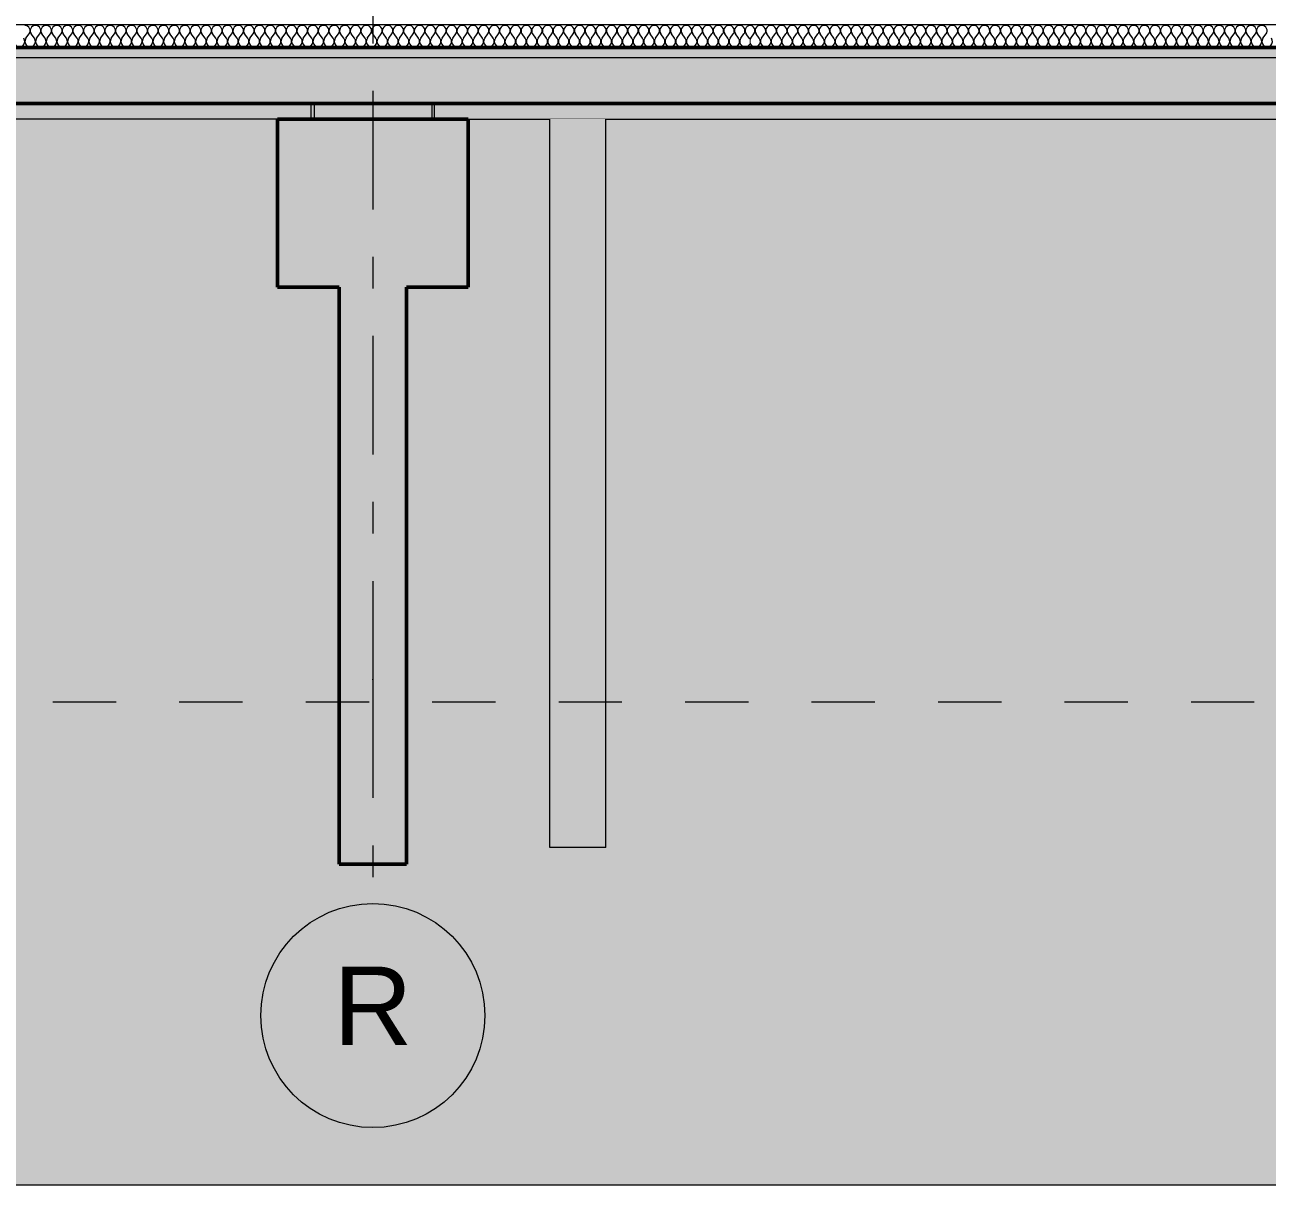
# Model space of a CAD drawing. Header units: millimetres. Extents: x -48147 to 1428745, y -495156 to 18123.
# Drawn here: x 1401764 to 1407309, y -495156 to -489978 of the extents above; entities that cross this region are included whole.
import ezdxf
from ezdxf.enums import TextEntityAlignment as Align

# ---------------------------------------------------------------- set-up
doc = ezdxf.new("R2010")
doc.units = ezdxf.units.MM
doc.header["$MEASUREMENT"] = 0
for name, pattern in [('Dashed', [2822.222233, 1411.111116, -1411.111116]), ('Double Dashed', [1093.611073, 529.166651, -211.666656, 141.111112, -211.666656]), ('Wipeout_Contour', [1000, 0, -1000])]:
    doc.linetypes.add(name, pattern=pattern)
for name, color, linetype, lineweight, true_color in [('0_Pen_No__105', 7, 'Continuous', 15, 0xa6a6a6), ('A-230-M_FLOOR.IFC Import_Pen_No__109', 7, 'Continuous', 15, 0xa6a6a6), ('A-230-M_FLOOR.IFC Import_Pen_No__29', 7, 'Continuous', 50, 0x2a2a2a), ('New_A-15-MG_Structural_Grid_Phase_2_Pen_No__222', 7, 'Continuous', 13, 0x65af33), ('New_A-20-M_Floor_Slab_Pen_No__107', 7, 'Continuous', 15, 0xa6a6a6), ('New_A-20-M_Floor_Slab_Pen_No__162', 7, 'Continuous', 0, 0xe47200), ('S-160-M_FOUND.IFC Import_Pen_No__104', 7, 'Continuous', 15, 0xa6a6a6), ('S-160-M_FOUND.IFC Import_Pen_No__24', 7, 'Continuous', 50, 0x2a2a2a)]:
    doc.layers.add(name, color=color, linetype=linetype, lineweight=lineweight, true_color=true_color)
for name, color, linetype in [('A-230-M_FLOOR.IFC Import', 7, 'Continuous'), ('New_A-15-MG_Structural_Grid_Phase_2', 7, 'Continuous'), ('New_A-20-M_Floor_Slab', 7, 'Continuous'), ('S-160-M_FOUND.IFC Import', 7, 'Continuous'), ('S-280-M_COLUMN.IFC Import', 7, 'Continuous'), ('S-280-M_STRUCT_FRAME.IFC Import', 7, 'Continuous')]:
    doc.layers.add(name, color=color, linetype=linetype)
for name, color, linetype, lineweight in [('A-95-P_Drawing_Pen_No__1', 7, 'Continuous', 13), ('A-95-P_Drawing_Pen_No__84', 8, 'Continuous', 20), ('New_A-20-M_Floor_Slab_Pen_No__1', 7, 'Continuous', 13), ('S-160-M_FOUND.IFC Import_Pen_No__1', 7, 'Continuous', 13), ('S-160-M_FOUND.IFC Import_Pen_No__4', 7, 'Continuous', 20), ('S-280-M_COLUMN.IFC Import_Pen_No__88', 8, 'Continuous', 20), ('S-280-M_STRUCT_FRAME.IFC Import_Pen_No__4', 7, 'Continuous', 20), ('S-280-M_STRUCT_FRAME.IFC Import_Pen_No__90', 8, 'Continuous', 20)]:
    doc.layers.add(name, color=color, linetype=linetype, lineweight=lineweight)
doc.styles.add('GENERATED_STYLE_2', font='')
doc.styles.get('GENERATED_STYLE_2').set_extended_font_data('Swis721 BT')
pattern_1 = [(0, (1341556.5, -489898.95), (0, 779.423), [48.75, -401.25]), (0, (1341781.5, -489509.24), (0, 779.423), [48.75, -401.25]), (60, (1341556.5, -489898.95), (-675, 389.7114), [48.75, -401.25]), (60, (1342006.5, -489898.95), (-675, 389.7114), [48.75, -401.25]), (120, (1341605.3, -489898.95), (675, 389.7114), [48.75, -401.25]), (120, (1342055.3, -489898.95), (675, 389.7114), [48.75, -401.25]), (0, (1341556.51, -489823.95), (0, 150), [0, -150, 0, -225]), (45, (1341631.51, -489823.95), (-106.06602, 106.06602), [0, -112.5, 0, -187.5])]

# ---------------------------------------------------------------- blocks, each defined once
blk = doc.blocks.new('*X326', base_point=(1341556.5, -489899))
at = {"layer": 'New_A-20-M_Floor_Slab_Pen_No__107', "linetype": 'Continuous'}
for p, q in [((1405003.8, -490038), (1405018.1, -490018.9)), ((1405041.9, -490038), (1405027.6, -490018.9)), ((1405051.4, -490038), (1405065.7, -490018.9)), ((1405089.5, -490038), (1405075.2, -490018.9)), ((1405099, -490038), (1405113.3, -490018.9)), ((1405137.1, -490038), (1405122.9, -490018.9)), ((1405146.7, -490038), (1405160.9, -490018.9)), ((1405184.8, -490038), (1405170.5, -490018.9)), ((1405194.3, -490038), (1405208.6, -490018.9)), ((1405232.4, -490038), (1405218.1, -490018.9)), ((1405241.9, -490038), (1405256.2, -490018.9)), ((1405280, -490038), (1405265.7, -490018.9)), ((1405289.5, -490038), (1405303.8, -490018.9)), ((1405327.6, -490038), (1405313.3, -490018.9)), ((1405337.1, -490038), (1405351.4, -490018.9)), ((1405375.2, -490038), (1405360.9, -490018.9)), ((1405384.8, -490038), (1405399, -490018.9)), ((1405422.9, -490038), (1405408.6, -490018.9)), ((1405432.4, -490038), (1405446.7, -490018.9)), ((1405470.5, -490038), (1405456.2, -490018.9)), ((1405480, -490038), (1405494.3, -490018.9)), ((1405518.1, -490038), (1405503.8, -490018.9)), ((1405527.6, -490038), (1405541.9, -490018.9)), ((1405565.7, -490038), (1405551.4, -490018.9)), ((1405575.2, -490038), (1405589.5, -490018.9)), ((1405613.3, -490038), (1405599, -490018.9)), ((1405622.9, -490038), (1405637.1, -490018.9)), ((1405660.9, -490038), (1405646.7, -490018.9)), ((1405670.5, -490038), (1405684.8, -490018.9)), ((1405708.6, -490038), (1405694.3, -490018.9)), ((1405718.1, -490038), (1405732.4, -490018.9)), ((1405756.2, -490038), (1405741.9, -490018.9)), ((1405765.7, -490038), (1405780, -490018.9)), ((1405803.8, -490038), (1405789.5, -490018.9)), ((1405813.3, -490038), (1405827.6, -490018.9)), ((1405851.4, -490038), (1405837.1, -490018.9)), ((1405860.9, -490038), (1405875.2, -490018.9)), ((1405899, -490038), (1405884.8, -490018.9)), ((1405908.6, -490038), (1405922.9, -490018.9)), ((1405946.7, -490038), (1405932.4, -490018.9)), ((1405956.2, -490038), (1405970.5, -490018.9)), ((1405994.3, -490038), (1405980, -490018.9)), ((1406003.8, -490038), (1406018.1, -490018.9)), ((1406041.9, -490038), (1406027.6, -490018.9)), ((1406051.4, -490038), (1406065.7, -490018.9)), ((1406089.5, -490038), (1406075.2, -490018.9)), ((1406099, -490038), (1406113.3, -490018.9)), ((1406137.1, -490038), (1406122.9, -490018.9)), ((1406146.7, -490038), (1406160.9, -490018.9)), ((1406184.8, -490038), (1406170.5, -490018.9)), ((1406194.3, -490038), (1406208.6, -490018.9)), ((1406232.4, -490038), (1406218.1, -490018.9)), ((1406241.9, -490038), (1406256.2, -490018.9)), ((1406280, -490038), (1406265.7, -490018.9)), ((1406289.5, -490038), (1406303.8, -490018.9)), ((1406327.6, -490038), (1406313.3, -490018.9)), ((1406337.1, -490038), (1406351.4, -490018.9)), ((1406375.2, -490038), (1406360.9, -490018.9)), ((1406384.8, -490038), (1406399, -490018.9)), ((1406422.9, -490038), (1406408.6, -490018.9)), ((1406432.4, -490038), (1406446.7, -490018.9)), ((1406470.5, -490038), (1406456.2, -490018.9)), ((1406480, -490038), (1406494.3, -490018.9)), ((1406518.1, -490038), (1406503.8, -490018.9)), ((1406527.6, -490038), (1406541.9, -490018.9)), ((1406565.7, -490038), (1406551.4, -490018.9)), ((1406575.2, -490038), (1406589.5, -490018.9)), ((1406613.3, -490038), (1406599, -490018.9)), ((1406622.9, -490038), (1406637.1, -490018.9)), ((1406660.9, -490038), (1406646.7, -490018.9)), ((1406670.5, -490038), (1406684.8, -490018.9)), ((1406708.6, -490038), (1406694.3, -490018.9)), ((1406718.1, -490038), (1406732.4, -490018.9)), ((1406756.2, -490038), (1406741.9, -490018.9)), ((1406765.7, -490038), (1406780, -490018.9)), ((1406803.8, -490038), (1406789.5, -490018.9)), ((1406813.3, -490038), (1406827.6, -490018.9)), ((1406851.4, -490038), (1406837.1, -490018.9)), ((1406860.9, -490038), (1406875.2, -490018.9)), ((1406899, -490038), (1406884.8, -490018.9)), ((1406908.6, -490038), (1406922.9, -490018.9)), ((1406946.7, -490038), (1406932.4, -490018.9)), ((1406956.2, -490038), (1406970.5, -490018.9)), ((1406994.3, -490038), (1406980, -490018.9)), ((1407003.8, -490038), (1407018.1, -490018.9)), ((1407041.9, -490038), (1407027.6, -490018.9)), ((1407051.4, -490038), (1407065.7, -490018.9)), ((1407089.5, -490038), (1407075.2, -490018.9)), ((1407099, -490038), (1407113.3, -490018.9)), ((1407137.1, -490038), (1407122.9, -490018.9)), ((1407146.7, -490038), (1407160.9, -490018.9)), ((1407184.8, -490038), (1407170.5, -490018.9)), ((1407194.3, -490038), (1407208.6, -490018.9)), ((1407232.4, -490038), (1407218.1, -490018.9)), ((1407241.9, -490038), (1407256.2, -490018.9)), ((1407280, -490038), (1407265.7, -490018.9)), ((1407289.5, -490038), (1407303.8, -490018.9))]:
    blk.add_line(p, q, dxfattribs=at)
for centre, start, end in [((1404999, -490004.6), 323.1301, 90), ((1405046.7, -490004.6), 90, 216.8699), ((1405046.7, -490004.6), 323.1301, 90), ((1405094.3, -490004.6), 90, 216.8699), ((1405094.3, -490004.6), 323.1301, 90), ((1405141.9, -490004.6), 90, 216.8699), ((1405141.9, -490004.6), 323.1301, 90), ((1405189.5, -490004.6), 90, 216.8699), ((1405189.5, -490004.6), 323.1301, 90), ((1405237.1, -490004.6), 90, 216.8699), ((1405237.1, -490004.6), 323.1301, 90), ((1405284.8, -490004.6), 90, 216.8699), ((1405284.8, -490004.6), 323.1301, 90), ((1405332.4, -490004.6), 90, 216.8699), ((1405332.4, -490004.6), 323.1301, 90), ((1405380, -490004.6), 90, 216.8699), ((1405380, -490004.6), 323.1301, 90), ((1405427.6, -490004.6), 90, 216.8699), ((1405427.6, -490004.6), 323.1301, 90), ((1405475.2, -490004.6), 90, 216.8699), ((1405475.2, -490004.6), 323.1301, 90), ((1405522.9, -490004.6), 90, 216.8699), ((1405522.9, -490004.6), 323.1301, 90), ((1405570.5, -490004.6), 90, 216.8699), ((1405570.5, -490004.6), 323.1301, 90), ((1405618.1, -490004.6), 90, 216.8699), ((1405618.1, -490004.6), 323.1301, 90), ((1405665.7, -490004.6), 90, 216.8699), ((1405665.7, -490004.6), 323.1301, 90), ((1405713.3, -490004.6), 90, 216.8699), ((1405713.3, -490004.6), 323.1301, 90), ((1405760.9, -490004.6), 90, 216.8699), ((1405760.9, -490004.6), 323.1301, 90), ((1405808.6, -490004.6), 90, 216.8699), ((1405808.6, -490004.6), 323.1301, 90), ((1405856.2, -490004.6), 90, 216.8699), ((1405856.2, -490004.6), 323.1301, 90), ((1405903.8, -490004.6), 90, 216.8699), ((1405903.8, -490004.6), 323.1301, 90), ((1405951.4, -490004.6), 90, 216.8699), ((1405951.4, -490004.6), 323.1301, 90), ((1405999, -490004.6), 90, 216.8699), ((1405999, -490004.6), 323.1301, 90), ((1406046.7, -490004.6), 90, 216.8699), ((1406046.7, -490004.6), 323.1301, 90), ((1406094.3, -490004.6), 90, 216.8699), ((1406094.3, -490004.6), 323.1301, 90), ((1406141.9, -490004.6), 90, 216.8699), ((1406141.9, -490004.6), 323.1301, 90), ((1406189.5, -490004.6), 90, 216.8699), ((1406189.5, -490004.6), 323.1301, 90), ((1406237.1, -490004.6), 90, 216.8699), ((1406237.1, -490004.6), 323.1301, 90), ((1406284.8, -490004.6), 90, 216.8699), ((1406284.8, -490004.6), 323.1301, 90), ((1406332.4, -490004.6), 90, 216.8699), ((1406332.4, -490004.6), 323.1301, 90), ((1406380, -490004.6), 90, 216.8699), ((1406380, -490004.6), 323.1301, 90), ((1406427.6, -490004.6), 90, 216.8699), ((1406427.6, -490004.6), 323.1301, 90), ((1406475.2, -490004.6), 90, 216.8699), ((1406475.2, -490004.6), 323.1301, 90), ((1406522.9, -490004.6), 90, 216.8699), ((1406522.9, -490004.6), 323.1301, 90), ((1406570.5, -490004.6), 90, 216.8699), ((1406570.5, -490004.6), 323.1301, 90), ((1406618.1, -490004.6), 90, 216.8699), ((1406618.1, -490004.6), 323.1301, 90), ((1406665.7, -490004.6), 90, 216.8699), ((1406665.7, -490004.6), 323.1301, 90), ((1406713.3, -490004.6), 90, 216.8699), ((1406713.3, -490004.6), 323.1301, 90), ((1406760.9, -490004.6), 90, 216.8699), ((1406760.9, -490004.6), 323.1301, 90), ((1406808.6, -490004.6), 90, 216.8699), ((1406808.6, -490004.6), 323.1301, 90), ((1406856.2, -490004.6), 90, 216.8699), ((1406856.2, -490004.6), 323.1301, 90), ((1406903.8, -490004.6), 90, 216.8699), ((1406903.8, -490004.6), 323.1301, 90), ((1406951.4, -490004.6), 90, 216.8699), ((1406951.4, -490004.6), 323.1301, 90), ((1406999, -490004.6), 90, 216.8699), ((1406999, -490004.6), 323.1301, 90), ((1407046.7, -490004.6), 90, 216.8699), ((1407046.7, -490004.6), 323.1301, 90), ((1407094.3, -490004.6), 90, 216.8699), ((1407094.3, -490004.6), 323.1301, 90), ((1407141.9, -490004.6), 90, 216.8699), ((1407141.9, -490004.6), 323.1301, 90), ((1407189.5, -490004.6), 90, 216.8699), ((1407189.5, -490004.6), 323.1301, 90), ((1407237.1, -490004.6), 90, 216.8699), ((1407237.1, -490004.6), 323.1301, 90), ((1407284.8, -490004.6), 90, 216.8699), ((1407284.8, -490004.6), 323.1301, 90), ((1405022.9, -490052.3), 143.1301, 36.8699), ((1405070.5, -490052.3), 143.1301, 36.8699), ((1405118.1, -490052.3), 143.1301, 36.8699), ((1405165.7, -490052.3), 143.1301, 36.8699), ((1405213.3, -490052.3), 143.1301, 36.8699), ((1405260.9, -490052.3), 143.1301, 36.8699), ((1405308.6, -490052.3), 143.1301, 36.8699), ((1405356.2, -490052.3), 143.1301, 36.8699), ((1405403.8, -490052.3), 143.1301, 36.8699), ((1405451.4, -490052.3), 143.1301, 36.8699), ((1405499, -490052.3), 143.1301, 36.8699), ((1405546.7, -490052.3), 143.1301, 36.8699), ((1405594.3, -490052.3), 143.1301, 36.8699), ((1405641.9, -490052.3), 143.1301, 36.8699), ((1405689.5, -490052.3), 143.1301, 36.8699), ((1405737.1, -490052.3), 143.1301, 36.8699), ((1405784.8, -490052.3), 143.1301, 36.8699), ((1405832.4, -490052.3), 143.1301, 36.8699), ((1405880, -490052.3), 143.1301, 36.8699), ((1405927.6, -490052.3), 143.1301, 36.8699), ((1405975.2, -490052.3), 143.1301, 36.8699), ((1406022.9, -490052.3), 143.1301, 36.8699), ((1406070.5, -490052.3), 143.1301, 36.8699), ((1406118.1, -490052.3), 143.1301, 36.8699), ((1406165.7, -490052.3), 143.1301, 36.8699), ((1406213.3, -490052.3), 143.1301, 36.8699), ((1406260.9, -490052.3), 143.1301, 36.8699), ((1406308.6, -490052.3), 143.1301, 36.8699), ((1406356.2, -490052.3), 143.1301, 36.8699), ((1406403.8, -490052.3), 143.1301, 36.8699), ((1406451.4, -490052.3), 143.1301, 36.8699), ((1406499, -490052.3), 143.1301, 36.8699), ((1406546.7, -490052.3), 143.1301, 36.8699), ((1406594.3, -490052.3), 143.1301, 36.8699), ((1406641.9, -490052.3), 143.1301, 36.8699), ((1406689.5, -490052.3), 143.1301, 36.8699), ((1406737.1, -490052.3), 143.1301, 36.8699), ((1406784.8, -490052.3), 143.1301, 36.8699), ((1406832.4, -490052.3), 143.1301, 36.8699), ((1406880, -490052.3), 143.1301, 36.8699), ((1406927.6, -490052.3), 143.1301, 36.8699), ((1406975.2, -490052.3), 143.1301, 36.8699), ((1407022.9, -490052.3), 143.1301, 36.8699), ((1407070.5, -490052.3), 143.1301, 36.8699), ((1407118.1, -490052.3), 143.1301, 36.8699), ((1407165.7, -490052.3), 143.1301, 36.8699), ((1407213.3, -490052.3), 143.1301, 36.8699), ((1407260.9, -490052.3), 143.1301, 36.8699), ((1407308.6, -490052.3), 143.1301, 36.8699)]:
    blk.add_arc(centre, 23.8, start, end, dxfattribs=at)
blk = doc.blocks.new('*X327', base_point=(1341556.5, -489899))
at = {"layer": 'New_A-20-M_Floor_Slab_Pen_No__107', "linetype": 'Continuous'}
for p, q in [((1401768.7, -490038), (1401783, -490018.9)), ((1401806.8, -490038), (1401792.5, -490018.9)), ((1401816.4, -490038), (1401830.6, -490018.9)), ((1401854.4, -490038), (1401840.2, -490018.9)), ((1401864, -490038), (1401878.3, -490018.9)), ((1401902.1, -490038), (1401887.8, -490018.9)), ((1401911.6, -490038), (1401925.9, -490018.9)), ((1401949.7, -490038), (1401935.4, -490018.9)), ((1401959.2, -490038), (1401973.5, -490018.9)), ((1401997.3, -490038), (1401983, -490018.9)), ((1402006.8, -490038), (1402021.1, -490018.9)), ((1402044.9, -490038), (1402030.6, -490018.9)), ((1402054.4, -490038), (1402068.7, -490018.9)), ((1402092.5, -490038), (1402078.3, -490018.9)), ((1402102.1, -490038), (1402116.4, -490018.9)), ((1402140.2, -490038), (1402125.9, -490018.9)), ((1402149.7, -490038), (1402164, -490018.9)), ((1402187.8, -490038), (1402173.5, -490018.9)), ((1402197.3, -490038), (1402211.6, -490018.9)), ((1402235.4, -490038), (1402221.1, -490018.9)), ((1402244.9, -490038), (1402259.2, -490018.9)), ((1402283, -490038), (1402268.7, -490018.9)), ((1402292.5, -490038), (1402306.8, -490018.9)), ((1402330.6, -490038), (1402316.4, -490018.9)), ((1402340.2, -490038), (1402354.4, -490018.9)), ((1402378.3, -490038), (1402364, -490018.9)), ((1402387.8, -490038), (1402402.1, -490018.9)), ((1402425.9, -490038), (1402411.6, -490018.9)), ((1402435.4, -490038), (1402449.7, -490018.9)), ((1402473.5, -490038), (1402459.2, -490018.9)), ((1402483, -490038), (1402497.3, -490018.9)), ((1402521.1, -490038), (1402506.8, -490018.9)), ((1402530.6, -490038), (1402544.9, -490018.9)), ((1402568.7, -490038), (1402554.4, -490018.9)), ((1402578.3, -490038), (1402592.5, -490018.9)), ((1402616.4, -490038), (1402602.1, -490018.9)), ((1402625.9, -490038), (1402640.2, -490018.9)), ((1402664, -490038), (1402649.7, -490018.9)), ((1402673.5, -490038), (1402687.8, -490018.9)), ((1402711.6, -490038), (1402697.3, -490018.9)), ((1402721.1, -490038), (1402735.4, -490018.9)), ((1402759.2, -490038), (1402744.9, -490018.9)), ((1402768.7, -490038), (1402783, -490018.9)), ((1402806.8, -490038), (1402792.5, -490018.9)), ((1402816.4, -490038), (1402830.6, -490018.9)), ((1402854.4, -490038), (1402840.2, -490018.9)), ((1402864, -490038), (1402878.3, -490018.9)), ((1402902.1, -490038), (1402887.8, -490018.9)), ((1402911.6, -490038), (1402925.9, -490018.9)), ((1402949.7, -490038), (1402935.4, -490018.9)), ((1402959.2, -490038), (1402973.5, -490018.9)), ((1402997.3, -490038), (1402983, -490018.9)), ((1403006.8, -490038), (1403021.1, -490018.9)), ((1403044.9, -490038), (1403030.6, -490018.9)), ((1403054.4, -490038), (1403068.7, -490018.9)), ((1403092.5, -490038), (1403078.3, -490018.9)), ((1403102.1, -490038), (1403116.4, -490018.9)), ((1403140.2, -490038), (1403125.9, -490018.9)), ((1403149.7, -490038), (1403164, -490018.9)), ((1403187.8, -490038), (1403173.5, -490018.9)), ((1403197.3, -490038), (1403211.6, -490018.9)), ((1403235.4, -490038), (1403221.1, -490018.9)), ((1403244.9, -490038), (1403259.2, -490018.9)), ((1403283, -490038), (1403268.7, -490018.9)), ((1403292.5, -490038), (1403306.8, -490018.9)), ((1403330.6, -490038), (1403316.4, -490018.9)), ((1403340.2, -490038), (1403354.4, -490018.9)), ((1403378.3, -490038), (1403364, -490018.9)), ((1403387.8, -490038), (1403402.1, -490018.9)), ((1403425.9, -490038), (1403411.6, -490018.9)), ((1403435.4, -490038), (1403449.7, -490018.9)), ((1403473.5, -490038), (1403459.2, -490018.9)), ((1403483, -490038), (1403497.3, -490018.9)), ((1403521.1, -490038), (1403506.8, -490018.9)), ((1403530.6, -490038), (1403544.9, -490018.9)), ((1403568.7, -490038), (1403554.4, -490018.9)), ((1403578.3, -490038), (1403592.5, -490018.9)), ((1403616.4, -490038), (1403602.1, -490018.9)), ((1403625.9, -490038), (1403640.2, -490018.9)), ((1403664, -490038), (1403649.7, -490018.9)), ((1403673.5, -490038), (1403687.8, -490018.9)), ((1403711.6, -490038), (1403697.3, -490018.9)), ((1403721.1, -490038), (1403735.4, -490018.9)), ((1403759.2, -490038), (1403744.9, -490018.9)), ((1403768.7, -490038), (1403783, -490018.9)), ((1403806.8, -490038), (1403792.5, -490018.9)), ((1403816.4, -490038), (1403830.6, -490018.9)), ((1403854.4, -490038), (1403840.2, -490018.9)), ((1403864, -490038), (1403878.3, -490018.9)), ((1403902.1, -490038), (1403887.8, -490018.9)), ((1403911.6, -490038), (1403925.9, -490018.9)), ((1403949.7, -490038), (1403935.4, -490018.9)), ((1403959.2, -490038), (1403973.5, -490018.9)), ((1403997.3, -490038), (1403983, -490018.9)), ((1404006.8, -490038), (1404021.1, -490018.9)), ((1404044.9, -490038), (1404030.6, -490018.9)), ((1404054.4, -490038), (1404068.7, -490018.9)), ((1404092.5, -490038), (1404078.3, -490018.9)), ((1404102.1, -490038), (1404116.4, -490018.9)), ((1404140.2, -490038), (1404125.9, -490018.9)), ((1404149.7, -490038), (1404164, -490018.9)), ((1404187.8, -490038), (1404173.5, -490018.9)), ((1404197.3, -490038), (1404211.6, -490018.9)), ((1404235.4, -490038), (1404221.1, -490018.9)), ((1404244.9, -490038), (1404259.2, -490018.9)), ((1404283, -490038), (1404268.7, -490018.9)), ((1404292.5, -490038), (1404306.8, -490018.9)), ((1404330.6, -490038), (1404316.4, -490018.9)), ((1404340.2, -490038), (1404354.4, -490018.9)), ((1404378.3, -490038), (1404364, -490018.9)), ((1404387.8, -490038), (1404402.1, -490018.9)), ((1404425.9, -490038), (1404411.6, -490018.9)), ((1404435.4, -490038), (1404449.7, -490018.9)), ((1404473.5, -490038), (1404459.2, -490018.9)), ((1404483, -490038), (1404497.3, -490018.9)), ((1404521.1, -490038), (1404506.8, -490018.9)), ((1404530.6, -490038), (1404544.9, -490018.9)), ((1404568.7, -490038), (1404554.4, -490018.9)), ((1404578.3, -490038), (1404592.5, -490018.9)), ((1404616.4, -490038), (1404602.1, -490018.9)), ((1404625.9, -490038), (1404640.2, -490018.9)), ((1404664, -490038), (1404649.7, -490018.9)), ((1404673.5, -490038), (1404687.8, -490018.9)), ((1404711.6, -490038), (1404697.3, -490018.9)), ((1404721.1, -490038), (1404735.4, -490018.9)), ((1404759.2, -490038), (1404744.9, -490018.9)), ((1404768.7, -490038), (1404783, -490018.9)), ((1404806.8, -490038), (1404792.5, -490018.9)), ((1404816.4, -490038), (1404830.6, -490018.9)), ((1404854.4, -490038), (1404840.2, -490018.9)), ((1404864, -490038), (1404878.3, -490018.9)), ((1404902.1, -490038), (1404887.8, -490018.9)), ((1404911.6, -490038), (1404925.9, -490018.9)), ((1404949.7, -490038), (1404935.4, -490018.9)), ((1404959.2, -490038), (1404973.5, -490018.9)), ((1404997.3, -490038), (1404983, -490018.9))]:
    blk.add_line(p, q, dxfattribs=at)
for centre, start, end in [((1401764, -490004.6), 323.1301, 90), ((1401811.6, -490004.6), 90, 216.8699), ((1401811.6, -490004.6), 323.1301, 90), ((1401859.2, -490004.6), 90, 216.8699), ((1401859.2, -490004.6), 323.1301, 90), ((1401906.8, -490004.6), 90, 216.8699), ((1401906.8, -490004.6), 323.1301, 90), ((1401954.4, -490004.6), 90, 216.8699), ((1401954.4, -490004.6), 323.1301, 90), ((1402002.1, -490004.6), 90, 216.8699), ((1402002.1, -490004.6), 323.1301, 90), ((1402049.7, -490004.6), 90, 216.8699), ((1402049.7, -490004.6), 323.1301, 90), ((1402097.3, -490004.6), 90, 216.8699), ((1402097.3, -490004.6), 323.1301, 90), ((1402144.9, -490004.6), 90, 216.8699), ((1402144.9, -490004.6), 323.1301, 90), ((1402192.5, -490004.6), 90, 216.8699), ((1402192.5, -490004.6), 323.1301, 90), ((1402240.2, -490004.6), 90, 216.8699), ((1402240.2, -490004.6), 323.1301, 90), ((1402287.8, -490004.6), 90, 216.8699), ((1402287.8, -490004.6), 323.1301, 90), ((1402335.4, -490004.6), 90, 216.8699), ((1402335.4, -490004.6), 323.1301, 90), ((1402383, -490004.6), 90, 216.8699), ((1402383, -490004.6), 323.1301, 90), ((1402430.6, -490004.6), 90, 216.8699), ((1402430.6, -490004.6), 323.1301, 90), ((1402478.3, -490004.6), 90, 216.8699), ((1402478.3, -490004.6), 323.1301, 90), ((1402525.9, -490004.6), 90, 216.8699), ((1402525.9, -490004.6), 323.1301, 90), ((1402573.5, -490004.6), 90, 216.8699), ((1402573.5, -490004.6), 323.1301, 90), ((1402621.1, -490004.6), 90, 216.8699), ((1402621.1, -490004.6), 323.1301, 90), ((1402668.7, -490004.6), 90, 216.8699), ((1402668.7, -490004.6), 323.1301, 90), ((1402716.4, -490004.6), 90, 216.8699), ((1402716.4, -490004.6), 323.1301, 90), ((1402764, -490004.6), 90, 216.8699), ((1402764, -490004.6), 323.1301, 90), ((1402811.6, -490004.6), 90, 216.8699), ((1402811.6, -490004.6), 323.1301, 90), ((1402859.2, -490004.6), 90, 216.8699), ((1402859.2, -490004.6), 323.1301, 90), ((1402906.8, -490004.6), 90, 216.8699), ((1402906.8, -490004.6), 323.1301, 90), ((1402954.4, -490004.6), 90, 216.8699), ((1402954.4, -490004.6), 323.1301, 90), ((1403002.1, -490004.6), 90, 216.8699), ((1403002.1, -490004.6), 323.1301, 90), ((1403049.7, -490004.6), 90, 216.8699), ((1403049.7, -490004.6), 323.1301, 90), ((1403097.3, -490004.6), 90, 216.8699), ((1403097.3, -490004.6), 323.1301, 90), ((1403144.9, -490004.6), 90, 216.8699), ((1403144.9, -490004.6), 323.1301, 90), ((1403192.5, -490004.6), 90, 216.8699), ((1403192.5, -490004.6), 323.1301, 90), ((1403240.2, -490004.6), 90, 216.8699), ((1403240.2, -490004.6), 323.1301, 90), ((1403287.8, -490004.6), 90, 216.8699), ((1403287.8, -490004.6), 323.1301, 90), ((1403335.4, -490004.6), 90, 216.8699), ((1403335.4, -490004.6), 323.1301, 90), ((1403383, -490004.6), 90, 216.8699), ((1403383, -490004.6), 323.1301, 90), ((1403430.6, -490004.6), 90, 216.8699), ((1403430.6, -490004.6), 323.1301, 90), ((1403478.3, -490004.6), 90, 216.8699), ((1403478.3, -490004.6), 323.1301, 90), ((1403525.9, -490004.6), 90, 216.8699), ((1403525.9, -490004.6), 323.1301, 90), ((1403573.5, -490004.6), 90, 216.8699), ((1403573.5, -490004.6), 323.1301, 90), ((1403621.1, -490004.6), 90, 216.8699), ((1403621.1, -490004.6), 323.1301, 90), ((1403668.7, -490004.6), 90, 216.8699), ((1403668.7, -490004.6), 323.1301, 90), ((1403716.4, -490004.6), 90, 216.8699), ((1403716.4, -490004.6), 323.1301, 90), ((1403764, -490004.6), 90, 216.8699), ((1403764, -490004.6), 323.1301, 90), ((1403811.6, -490004.6), 90, 216.8699), ((1403811.6, -490004.6), 323.1301, 90), ((1403859.2, -490004.6), 90, 216.8699), ((1403859.2, -490004.6), 323.1301, 90), ((1403906.8, -490004.6), 90, 216.8699), ((1403906.8, -490004.6), 323.1301, 90), ((1403954.4, -490004.6), 90, 216.8699), ((1403954.4, -490004.6), 323.1301, 90), ((1404002.1, -490004.6), 90, 216.8699), ((1404002.1, -490004.6), 323.1301, 90), ((1404049.7, -490004.6), 90, 216.8699), ((1404049.7, -490004.6), 323.1301, 90), ((1404097.3, -490004.6), 90, 216.8699), ((1404097.3, -490004.6), 323.1301, 90), ((1404144.9, -490004.6), 90, 216.8699), ((1404144.9, -490004.6), 323.1301, 90), ((1404192.5, -490004.6), 90, 216.8699), ((1404192.5, -490004.6), 323.1301, 90), ((1404240.2, -490004.6), 90, 216.8699), ((1404240.2, -490004.6), 323.1301, 90), ((1404287.8, -490004.6), 90, 216.8699), ((1404287.8, -490004.6), 323.1301, 90), ((1404335.4, -490004.6), 90, 216.8699), ((1404335.4, -490004.6), 323.1301, 90), ((1404383, -490004.6), 90, 216.8699), ((1404383, -490004.6), 323.1301, 90), ((1404430.6, -490004.6), 90, 216.8699), ((1404430.6, -490004.6), 323.1301, 90), ((1404478.3, -490004.6), 90, 216.8699), ((1404478.3, -490004.6), 323.1301, 90), ((1404525.9, -490004.6), 90, 216.8699), ((1404525.9, -490004.6), 323.1301, 90), ((1404573.5, -490004.6), 90, 216.8699), ((1404573.5, -490004.6), 323.1301, 90), ((1404621.1, -490004.6), 90, 216.8699), ((1404621.1, -490004.6), 323.1301, 90), ((1404668.7, -490004.6), 90, 216.8699), ((1404668.7, -490004.6), 323.1301, 90), ((1404716.4, -490004.6), 90, 216.8699), ((1404716.4, -490004.6), 323.1301, 90), ((1404764, -490004.6), 90, 216.8699), ((1404764, -490004.6), 323.1301, 90), ((1404811.6, -490004.6), 90, 216.8699), ((1404811.6, -490004.6), 323.1301, 90), ((1404859.2, -490004.6), 90, 216.8699), ((1404859.2, -490004.6), 323.1301, 90), ((1404906.8, -490004.6), 90, 216.8699), ((1404906.8, -490004.6), 323.1301, 90), ((1404954.4, -490004.6), 90, 216.8699), ((1404954.4, -490004.6), 323.1301, 90), ((1405002.1, -490004.6), 97.2991, 216.8699), ((1401740.2, -490052.3), 143.1301, 36.8699), ((1401787.8, -490052.3), 143.1301, 36.8699), ((1401835.4, -490052.3), 143.1301, 36.8699), ((1401883, -490052.3), 143.1301, 36.8699), ((1401930.6, -490052.3), 143.1301, 36.8699), ((1401978.3, -490052.3), 143.1301, 36.8699), ((1402025.9, -490052.3), 143.1301, 36.8699), ((1402073.5, -490052.3), 143.1301, 36.8699), ((1402121.1, -490052.3), 143.1301, 36.8699), ((1402168.7, -490052.3), 143.1301, 36.8699), ((1402216.4, -490052.3), 143.1301, 36.8699), ((1402264, -490052.3), 143.1301, 36.8699), ((1402311.6, -490052.3), 143.1301, 36.8699), ((1402359.2, -490052.3), 143.1301, 36.8699), ((1402406.8, -490052.3), 143.1301, 36.8699), ((1402454.4, -490052.3), 143.1301, 36.8699), ((1402502.1, -490052.3), 143.1301, 36.8699), ((1402549.7, -490052.3), 143.1301, 36.8699), ((1402597.3, -490052.3), 143.1301, 36.8699), ((1402644.9, -490052.3), 143.1301, 36.8699), ((1402692.5, -490052.3), 143.1301, 36.8699), ((1402740.2, -490052.3), 143.1301, 36.8699), ((1402787.8, -490052.3), 143.1301, 36.8699), ((1402835.4, -490052.3), 143.1301, 36.8699), ((1402883, -490052.3), 143.1301, 36.8699), ((1402930.6, -490052.3), 143.1301, 36.8699), ((1402978.3, -490052.3), 143.1301, 36.8699), ((1403025.9, -490052.3), 143.1301, 36.8699), ((1403073.5, -490052.3), 143.1301, 36.8699), ((1403121.1, -490052.3), 143.1301, 36.8699), ((1403168.7, -490052.3), 143.1301, 36.8699), ((1403216.4, -490052.3), 143.1301, 36.8699), ((1403264, -490052.3), 143.1301, 36.8699), ((1403311.6, -490052.3), 143.1301, 36.8699), ((1403359.2, -490052.3), 143.1301, 36.8699), ((1403406.8, -490052.3), 143.1301, 36.8699), ((1403454.4, -490052.3), 143.1301, 36.8699), ((1403502.1, -490052.3), 143.1301, 36.8699), ((1403549.7, -490052.3), 143.1301, 36.8699), ((1403597.3, -490052.3), 143.1301, 36.8699), ((1403644.9, -490052.3), 143.1301, 36.8699), ((1403692.5, -490052.3), 143.1301, 36.8699), ((1403740.2, -490052.3), 143.1301, 36.8699), ((1403787.8, -490052.3), 143.1301, 36.8699), ((1403835.4, -490052.3), 143.1301, 36.8699), ((1403883, -490052.3), 143.1301, 36.8699), ((1403930.6, -490052.3), 143.1301, 36.8699), ((1403978.3, -490052.3), 143.1301, 36.8699), ((1404025.9, -490052.3), 143.1301, 36.8699), ((1404073.5, -490052.3), 143.1301, 36.8699), ((1404121.1, -490052.3), 143.1301, 36.8699), ((1404168.7, -490052.3), 143.1301, 36.8699), ((1404216.4, -490052.3), 143.1301, 36.8699), ((1404264, -490052.3), 143.1301, 36.8699), ((1404311.6, -490052.3), 143.1301, 36.8699), ((1404359.2, -490052.3), 143.1301, 36.8699), ((1404406.8, -490052.3), 143.1301, 36.8699), ((1404454.4, -490052.3), 143.1301, 36.8699), ((1404502.1, -490052.3), 143.1301, 36.8699), ((1404549.7, -490052.3), 143.1301, 36.8699), ((1404597.3, -490052.3), 143.1301, 36.8699), ((1404644.9, -490052.3), 143.1301, 36.8699), ((1404692.5, -490052.3), 143.1301, 36.8699), ((1404740.2, -490052.3), 143.1301, 36.8699), ((1404787.8, -490052.3), 143.1301, 36.8699), ((1404835.4, -490052.3), 143.1301, 36.8699), ((1404883, -490052.3), 143.1301, 36.8699), ((1404930.6, -490052.3), 143.1301, 36.8699), ((1404978.3, -490052.3), 143.1301, 330.8034), ((1404978.3, -490052.3), 29.1966, 36.8699)]:
    blk.add_arc(centre, 23.8, start, end, dxfattribs=at)
blk = doc.blocks.new('Section Elem_296_2', base_point=(1341556.5, -489899))
at = {"layer": 'New_A-20-M_Floor_Slab_Pen_No__162', "linetype": 'Continuous'}
blk.add_hatch(color=256, dxfattribs=at).paths.add_polyline_path([(1404999, -489978), (1404999, -489978.5), (1420320.8, -489978.5), (1420320.8, -489978)])
at = {"color": 254, "linetype": 'Wipeout_Contour', "lineweight": 0, "ltscale": 5980959.479074396}
blk.add_wipeout([(1404999, -489978.5), (1404999, -490078.5), (1420320.8, -490078.5), (1420320.8, -489978.5)], dxfattribs=at).dxf.layer = 'New_A-20-M_Floor_Slab'
at = {"layer": 'New_A-20-M_Floor_Slab_Pen_No__162', "linetype": 'Continuous'}
blk.add_hatch(color=256, dxfattribs=at).paths.add_polyline_path([(1374573.5, -489978), (1374573.5, -489978.5), (1404999, -489978.5), (1404999, -489978)])
at = {"layer": 'New_A-20-M_Floor_Slab'}
blk.add_blockref('*X326', (1341556.5, -489899), dxfattribs=at)
at = {"color": 254, "linetype": 'Wipeout_Contour', "lineweight": 0, "ltscale": 5894620.398170539}
blk.add_wipeout([(1374573.5, -489978.5), (1374573.5, -490078.5), (1404999, -490078.5), (1404999, -489978.5)], dxfattribs=at).dxf.layer = 'New_A-20-M_Floor_Slab'
at = {"layer": 'New_A-20-M_Floor_Slab_Pen_No__1', "linetype": 'Continuous', "flags": 128}
for points in [[(1420320.8, -489978.5), (1404999, -489978.5), (1374573.5, -489978.5)], [(1420320.8, -490078.5), (1404999, -490078.5), (1374573.5, -490078.5)]]:
    blk.add_lwpolyline(points, dxfattribs=at)
at = {"layer": 'New_A-20-M_Floor_Slab'}
blk.add_blockref('*X327', (1341556.5, -489899), dxfattribs=at)
blk = doc.blocks.new('Section Elem_366_2', base_point=(1341556.5, -489899))
at = {"color": 254, "linetype": 'Wipeout_Contour', "lineweight": 0, "ltscale": 5945722.767882328}
blk.add_wipeout([(1403187.8, -490078.5), (1403187.8, -490079), (1403446.6, -490079), (1403446.6, -490078.5)], dxfattribs=at).dxf.layer = 'S-280-M_COLUMN.IFC Import'
at = {"layer": 'S-280-M_COLUMN.IFC Import_Pen_No__88', "linetype": 'Continuous'}
for p, q in [((1403187.8, -490078.5), (1403187.8, -490079)), ((1403446.6, -490078.5), (1403446.6, -490079))]:
    blk.add_line(p, q, dxfattribs=at)
blk = doc.blocks.new('Section Elem_377_2', base_point=(1341556.5, -489899))
at = {"color": 254, "linetype": 'Wipeout_Contour', "lineweight": 0, "ltscale": 5938671.96493395}
blk.add_wipeout([(1403054.7, -490078.5), (1399845, -490078.5), (1399845, -490079), (1403054.7, -490079)], dxfattribs=at).dxf.layer = 'S-280-M_STRUCT_FRAME.IFC Import'
at = {"color": 254, "linetype": 'Wipeout_Contour', "lineweight": 0, "ltscale": 5939048.700730536}
blk.add_wipeout([(1399845, -490329), (1399845, -490399), (1403054.7, -490399), (1403054.7, -490329)], dxfattribs=at).dxf.layer = 'S-280-M_STRUCT_FRAME.IFC Import'
at = {"layer": 'S-280-M_STRUCT_FRAME.IFC Import_Pen_No__4', "linetype": 'Continuous'}
for p, q in [((1399845, -490079), (1399845, -490078.5)), ((1403054.7, -490078.5), (1403054.7, -490079)), ((1399845, -490399), (1399845, -490329)), ((1403054.7, -490329), (1403054.7, -490399)), ((1402892.2, -490399), (1400065.8, -490399))]:
    blk.add_line(p, q, dxfattribs=at)
blk = doc.blocks.new('Section Elem_380_2', base_point=(1341556.5, -489899))
at = {"color": 254, "linetype": 'Wipeout_Contour', "lineweight": 0, "ltscale": 5956423.115504932}
blk.add_wipeout([(1408720.3, -490078.5), (1403579.9, -490078.5), (1403579.9, -490079), (1408720.3, -490079)], dxfattribs=at).dxf.layer = 'S-280-M_STRUCT_FRAME.IFC Import'
at = {"color": 254, "linetype": 'Wipeout_Contour', "lineweight": 0, "ltscale": 5956798.729223142}
blk.add_wipeout([(1408720.3, -490329), (1403579.9, -490329), (1403579.9, -490399), (1408720.3, -490399)], dxfattribs=at).dxf.layer = 'S-280-M_STRUCT_FRAME.IFC Import'
at = {"layer": 'S-280-M_STRUCT_FRAME.IFC Import_Pen_No__90', "linetype": 'Continuous'}
for p, q in [((1403579.9, -490078.5), (1403579.9, -490079)), ((1408720.3, -490078.5), (1408720.3, -490079)), ((1403579.9, -490329), (1403579.9, -490399)), ((1408720.3, -490329), (1408720.3, -490399)), ((1403742.2, -490399), (1408558.1, -490399))]:
    blk.add_line(p, q, dxfattribs=at)
blk = doc.blocks.new('Section Elem_523_2', base_point=(1341556.5, -489899))
at = {"layer": 'S-160-M_FOUND.IFC Import_Pen_No__104', "linetype": 'Continuous', "lineweight": 0, "true_color": 0x535353}
blk.add_hatch(color=251, dxfattribs=at).paths.add_polyline_path([(1403742.2, -490399), (1402892.2, -490399), (1402892.2, -491149), (1403167.2, -491149), (1403167.2, -491074), (1403467.2, -491074), (1403467.2, -491149), (1403742.2, -491149)])
at = {"layer": 'S-160-M_FOUND.IFC Import_Pen_No__24', "linetype": 'Continuous'}
for p, q in [((1402892.2, -490399), (1402892.2, -491149)), ((1403742.2, -490399), (1402892.2, -490399)), ((1403742.2, -490399), (1403742.2, -491149)), ((1403167.2, -491149), (1402892.2, -491149)), ((1403742.2, -491149), (1403467.2, -491149))]:
    blk.add_line(p, q, dxfattribs=at)
blk = doc.blocks.new('Section Elem_524_2', base_point=(1341556.5, -489899))
at = {"layer": 'S-160-M_FOUND.IFC Import_Pen_No__104', "linetype": 'Continuous', "lineweight": 0, "true_color": 0x535353}
blk.add_hatch(color=251, dxfattribs=at).paths.add_polyline_path([(1403167.2, -493724), (1403467.2, -493724), (1403467.2, -491074), (1403167.2, -491074)])
at = {"layer": 'S-160-M_FOUND.IFC Import_Pen_No__24', "linetype": 'Continuous'}
for p, q in [((1403167.2, -491149), (1403167.2, -493724)), ((1403467.2, -491149), (1403467.2, -493724)), ((1403467.2, -493724), (1403167.2, -493724))]:
    blk.add_line(p, q, dxfattribs=at)
blk = doc.blocks.new('Section Elem_556_2', base_point=(1341556.5, -489899))
at = {"color": 254, "linetype": 'Wipeout_Contour', "lineweight": 0, "ltscale": 5951751.737520697}
blk.add_wipeout([(1404357.7, -490399), (1404107.7, -490399), (1404107.7, -493649), (1404357.7, -493649)], dxfattribs=at).dxf.layer = 'S-160-M_FOUND.IFC Import'
at = {"layer": 'S-160-M_FOUND.IFC Import_Pen_No__4', "linetype": 'Continuous'}
for p, q in [((1404107.7, -493649), (1404107.7, -490399)), ((1404357.7, -493649), (1404357.7, -490399)), ((1404357.7, -493649), (1404107.7, -493649))]:
    blk.add_line(p, q, dxfattribs=at)
blk = doc.blocks.new('Section Elem_565_2', base_point=(1341556.5, -489899))
at = {"color": 254, "linetype": 'Wipeout_Contour', "lineweight": 0, "ltscale": 5951279.797852887}
blk.add_wipeout([(1404107.7, -490399), (1404107.6, -490399), (1404107.6, -493649), (1404107.7, -493649)], dxfattribs=at).dxf.layer = 'S-160-M_FOUND.IFC Import'
at = {"layer": 'S-160-M_FOUND.IFC Import_Pen_No__4', "linetype": 'Continuous'}
blk.add_line((1404107.6, -493649), (1404107.6, -490399), dxfattribs=at)
blk = doc.blocks.new('Section Elem_566_2', base_point=(1341556.5, -489899))
at = {"layer": 'S-160-M_FOUND.IFC Import_Pen_No__4', "linetype": 'Continuous'}
blk.add_line((1404107.6, -493649), (1404107.6, -490399), dxfattribs=at)
blk = doc.blocks.new('Section Elem_590_2', base_point=(1341556.5, -489899))
at = {"layer": 'S-160-M_FOUND.IFC Import_Pen_No__1', "linetype": 'Continuous'}
for p, q in [((1399853.7, -490079), (1399853.7, -490078.5)), ((1403042.2, -490079), (1403042.2, -490078.5)), ((1399853.7, -490399), (1399853.7, -490329)), ((1403042.2, -490399), (1403042.2, -490329))]:
    blk.add_line(p, q, dxfattribs=at)
blk = doc.blocks.new('Section Elem_591_2', base_point=(1341556.5, -489899))
at = {"layer": 'S-160-M_FOUND.IFC Import_Pen_No__1', "linetype": 'Continuous'}
for p, q in [((1403592.2, -490079), (1403592.2, -490078.5)), ((1408708.1, -490079), (1408708.1, -490078.5)), ((1403592.2, -490399), (1403592.2, -490329)), ((1408708.1, -490399), (1408708.1, -490329))]:
    blk.add_line(p, q, dxfattribs=at)
blk = doc.blocks.new('Section Elem_596_2', base_point=(1341556.5, -489899))
at = {"color": 254, "linetype": 'Wipeout_Contour', "lineweight": 0, "ltscale": 5981738.015724783}
blk.add_wipeout([(1420610.9, -490329), (1420610.9, -490079), (1404999, -490079), (1404999, -490329)], dxfattribs=at).dxf.layer = 'A-230-M_FLOOR.IFC Import'
at = {"layer": 'A-230-M_FLOOR.IFC Import_Pen_No__109', "linetype": 'Continuous'}
h = blk.add_hatch(dxfattribs=at)
h.set_pattern_fill('Lightweight_Concrete_0002', color=256, style=0, pattern_type=2)
h.set_pattern_definition(pattern_1)
h.paths.add_polyline_path([(1420610.9, -490329), (1420610.9, -490079), (1404999, -490079), (1404999, -490329)])
at = {"color": 254, "linetype": 'Wipeout_Contour', "lineweight": 0, "ltscale": 5894853.906516284}
blk.add_wipeout([(1404999, -490329), (1404999, -490079), (1374573.5, -490079), (1374573.5, -490329)], dxfattribs=at).dxf.layer = 'A-230-M_FLOOR.IFC Import'
at = {"layer": 'A-230-M_FLOOR.IFC Import_Pen_No__109', "linetype": 'Continuous'}
h = blk.add_hatch(dxfattribs=at)
h.set_pattern_fill('Lightweight_Concrete_0002', color=256, style=0, pattern_type=2)
h.set_pattern_definition(pattern_1)
h.paths.add_polyline_path([(1404999, -490329), (1404999, -490079), (1374573.5, -490079), (1374573.5, -490329)])
at = {"layer": 'A-230-M_FLOOR.IFC Import_Pen_No__29', "linetype": 'Continuous', "flags": 128}
for points in [[(1420358.6, -490079), (1404999, -490079), (1374573.5, -490079)], [(1420610.9, -490329), (1404999, -490329), (1394852.8, -490329)]]:
    blk.add_lwpolyline(points, dxfattribs=at)
blk = doc.blocks.new('Section Elem_639_2', base_point=(1341556.5, -489899))
at = {"color": 254, "linetype": 'Wipeout_Contour', "lineweight": 0, "ltscale": 5944982.828008946}
blk.add_wipeout([(1403054.7, -490079), (1403187.8, -490079), (1403187.8, -490078.5), (1403054.7, -490078.5)], dxfattribs=at).dxf.layer = 'A-230-M_FLOOR.IFC Import'
at = {"color": 254, "linetype": 'Wipeout_Contour', "lineweight": 0, "ltscale": 5946463.23390334}
blk.add_wipeout([(1403446.6, -490078.5), (1403446.6, -490079), (1403579.9, -490079), (1403579.9, -490078.5)], dxfattribs=at).dxf.layer = 'A-230-M_FLOOR.IFC Import'
blk = doc.blocks.new('Standard grid marker[13]_2', base_point=(1403317.2, -468494.3))
at = {"layer": 'New_A-15-MG_Structural_Grid_Phase_2_Pen_No__222', "linetype": 'Double Dashed'}
for p, q in [((1403317.2, -469494.3), (1403317.2, -492899)), ((1403317.2, -492899), (1403317.2, -493899))]:
    blk.add_line(p, q, dxfattribs=at)
at = {"layer": 'New_A-15-MG_Structural_Grid_Phase_2_Pen_No__222', "linetype": 'Continuous'}
blk.add_circle((1403317.2, -494399), 500, dxfattribs=at)
at = {"layer": 'New_A-15-MG_Structural_Grid_Phase_2_Pen_No__222', "linetype": 'Double Dashed'}
blk.add_point((1403317.2, -492899), dxfattribs=at)
blk.add_point((1403317.2, -492899), dxfattribs=at)
at = {"layer": 'New_A-15-MG_Structural_Grid_Phase_2_Pen_No__222', "style": 'GENERATED_STYLE_2'}
for tag, p in [('AC_MarkerText_1_0', (1403317.2, -467950.9)), ('AC_MarkerText_1_1', (1403317.2, -494355.6))]:
    blk.add_attdef(tag, text='', height=350, rotation=360, dxfattribs=at).set_placement(p, align=Align.MIDDLE_CENTER)
blk = doc.blocks.new('S-27 Building Section_STORY_MARKER', base_point=(1341556.5, -489899))
at = {"layer": '0_Pen_No__105', "linetype": 'Dashed', "ltscale": 0.2}
blk.add_line((1357862.3, -492999), (1422610.8, -492999), dxfattribs=at)

msp = doc.modelspace()

# ---------------------------------------------------------------- block references
at = {"layer": 'New_A-20-M_Floor_Slab'}
msp.add_blockref('Section Elem_296_2', (1341556.5, -489899), dxfattribs=at)
at = {"layer": 'S-160-M_FOUND.IFC Import'}
msp.add_blockref('Section Elem_524_2', (1341556.5, -489899), dxfattribs=at)

# ---------------------------------------------------------------- next in the draw order: block references
at = {"layer": 'S-280-M_COLUMN.IFC Import'}
msp.add_blockref('Section Elem_366_2', (1341556.5, -489899), dxfattribs=at)
at = {"layer": 'S-280-M_STRUCT_FRAME.IFC Import'}
for name in ['Section Elem_377_2', 'Section Elem_380_2']:
    msp.add_blockref(name, (1341556.5, -489899), dxfattribs=at)

# ---------------------------------------------------------------- next in the draw order: block references
at = {"layer": 'S-160-M_FOUND.IFC Import'}
for name in ['Section Elem_590_2', 'Section Elem_523_2', 'Section Elem_556_2']:
    msp.add_blockref(name, (1341556.5, -489899), dxfattribs=at)

# ---------------------------------------------------------------- next in the draw order: block references
msp.add_blockref('Section Elem_565_2', (1341556.5, -489899), dxfattribs=at)

# ---------------------------------------------------------------- next in the draw order: block references
msp.add_blockref('Section Elem_566_2', (1341556.5, -489899), dxfattribs=at)

# ---------------------------------------------------------------- next in the draw order: block references
msp.add_blockref('Section Elem_591_2', (1341556.5, -489899), dxfattribs=at)

# ---------------------------------------------------------------- next in the draw order: block references
at = {"layer": 'A-230-M_FLOOR.IFC Import'}
msp.add_blockref('Section Elem_596_2', (1341556.5, -489899), dxfattribs=at)

# ---------------------------------------------------------------- next in the draw order: block references
msp.add_blockref('Section Elem_639_2', (1341556.5, -489899), dxfattribs=at)

# ---------------------------------------------------------------- next in the draw order: hatches: boundary and pattern name
at = {"layer": 'A-95-P_Drawing_Pen_No__84', "linetype": 'Continuous'}
msp.add_hatch(color=256, dxfattribs=at).paths.add_polyline_path([(1354719.7, -495155.8), (1354719.7, -489899), (1374476.9, -489899), (1374476.9, -490829), (1374977.2, -490829), (1374977.2, -490303.5), (1399868, -490303.5), (1399868, -490124), (1419989.7, -490124), (1419989.7, -490828.9), (1420521.3, -490828.9), (1420521.3, -489899), (1428745.5, -489899), (1428745.5, -495155.8)])

# ---------------------------------------------------------------- next in the draw order: linework, layer by layer
at = {"layer": 'A-95-P_Drawing_Pen_No__1', "linetype": 'Continuous', "flags": 128}
msp.add_lwpolyline([(1354719.7, -495155.8), (1354719.7, -489899), (1374476.9, -489899), (1374476.9, -490829), (1374977.2, -490829), (1374977.2, -490303.5), (1399868, -490303.5), (1399868, -490124), (1419989.7, -490124), (1419989.7, -490828.9), (1420521.3, -490828.9), (1420521.3, -489899), (1428745.5, -489899), (1428745.5, -495155.8)], close=True, dxfattribs=at)

# ---------------------------------------------------------------- next in the draw order: block references
at = {"layer": 'New_A-15-MG_Structural_Grid_Phase_2', "color": 8, "linetype": 'Continuous', "lineweight": 15}
ref = msp.add_blockref('Standard grid marker[13]_2', (1403317.2, -468494.3), dxfattribs=at)
ref.add_attrib('AC_MarkerText_1_1', 'R', dxfattribs={"layer": 'New_A-15-MG_Structural_Grid_Phase_2_Pen_No__222', "color": 85, "true_color": 0x65af33, "height": 350, "rotation": 360, "style": 'GENERATED_STYLE_2'}).set_placement((1403317.2, -494355.6), align=Align.MIDDLE_CENTER)

# ---------------------------------------------------------------- next in the draw order: block references
at = {"linetype": 'Continuous', "lineweight": 0}
msp.add_blockref('S-27 Building Section_STORY_MARKER', (1341556.5, -489899), dxfattribs=at)

doc.saveas('drawing.dxf')
